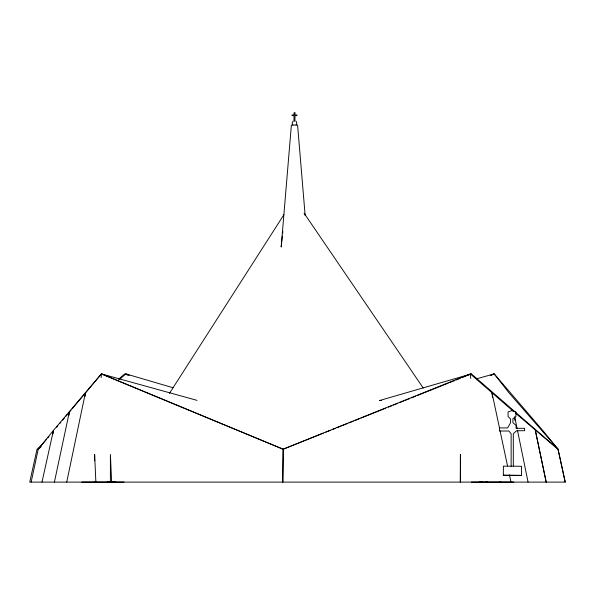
<?xml version="1.0" encoding="UTF-8"?>
<svg xmlns="http://www.w3.org/2000/svg" width="595" height="595" viewBox="0 0 595 595"><rect width="100%" height="100%" fill="white"/><g stroke="black" fill="none" stroke-linecap="round" stroke-linejoin="round"><path stroke-width="0.89" d="M460.27 482.106L460.418 454.387L460.418 482.106M513.649 466.153L521.57 466.331L521.488 475.412L503.325 475.241L503.415 466.153L513.314 466.242L513.314 433.748L516.579 430.721L524.619 430.721L524.619 428.303L516.081 428.303L516.081 425.485L512.897 422.606L512.897 418.746L515.895 416.537L515.895 412.052L512.042 410.595L508.071 411.889L508.071 416.537L510.584 418.954L510.584 422.606L507.639 427.939L499.473 427.939L491.976 392.73L492.534 397.341M282.692 482.106L283.071 449.24L470.288 373.898L513.656 411.569M282.9 482.106L283.317 449.24L101.418 373.898L53.453 430.401L38.199 449.24L31.141 482.106M101.143 377.594L101.418 373.898L197.057 400.368M85.1 396.419L85.427 392.73L66.737 482.106M282.372 236.059L281.167 247.044L291.379 125.062L297.582 125.062L305.161 215.621M282.67 233.314L282.87 231.485M69.027 415.228L69.444 411.569L54.405 482.106M52.888 434.03L53.453 430.401L41.977 482.106M296.057 125.062L296.846 123.083L296.057 121.105M169.471 393.332L283.882 214.736M46.551 439.288L38.199 449.24L41.01 446.83M47.741 437.868L48.939 436.447M56.689 427.203L57.879 425.782M59.671 423.647L60.861 422.227M62.654 420.1L64.439 417.965M65.636 416.545L67.421 414.41M69.213 412.276L71.006 410.148M72.196 408.728L101.418 373.898L283.101 449.24L323.323 433.145M118.435 379.365L124.734 373.898L128.156 375.267M119.595 379.32L125.909 373.898L173.004 387.732M41.271 445.707L37.024 449.24L29.75 482.106L565.25 482.106L557.976 449.24L515.761 413.391M381.402 400.517L379.573 400.517L471.374 373.898L558.117 449.24L508.918 392.73L494.192 373.898L490.771 375.319L494.192 373.898L542.692 430.401L558.117 449.24L565.183 482.106M325.889 432.119L330.173 430.401M332.739 429.374L335.305 428.348M337.015 427.664L341.299 425.953M343.01 425.269L347.287 423.551M348.997 422.866L353.274 421.156M354.992 420.472L359.268 418.761M360.979 418.077L385.798 408.14M388.364 407.114L391.785 405.745M393.496 405.061L397.78 403.351M399.49 402.666L403.767 400.948M405.478 400.264L409.762 398.553M411.472 397.869L415.749 396.158M417.459 395.474L424.309 392.73M425.165 392.388L448.273 383.143M449.984 382.459L454.26 380.748M455.971 380.064L460.247 378.346M461.965 377.661L466.242 375.951M467.953 375.267L471.374 373.898M477.294 378.599L494.192 373.898M482.091 482.054L479.607 482.129L483.095 482.129L481.132 482.106M107.197 482.106L109.443 482.054M113.89 482.106L111.919 482.129L115.408 482.129L112.931 482.054M500.923 482.054L471.523 482.106M81.716 482.106L95.862 482.054L94.642 454.424L94.642 460.872M94.642 482.054L124.05 482.106M293.082 121.105L292.115 123.083L292.904 125.062M503.325 475.241L521.488 475.412M499.688 482.054L513.827 482.106M485.579 482.054L487.826 482.106M125.909 373.898L129.353 375.289M304.082 213.174L423.201 387.977M500.031 430.646L507.513 465.855M509.432 474.884L510.971 482.106M514.764 416.991L517.167 428.75M517.538 430.557L528.062 482.106M514.504 417.065L515.069 420.724M470.288 373.898L470.749 378.524M111.622 482.129L110.402 454.498L110.402 482.129M511.135 466.242L511.135 433.807L508.859 431.011L499.473 431.011L499.473 427.939M294.964 112.871L293.989 112.871L293.989 114.954L292.019 114.954L292.019 115.616L293.989 115.616L293.989 121.105L294.964 121.105L294.964 115.616L296.942 115.616L296.942 114.954L294.964 114.954L294.964 112.871M546.203 482.106L535.344 430.401L546.188 482.106"/></g></svg>
